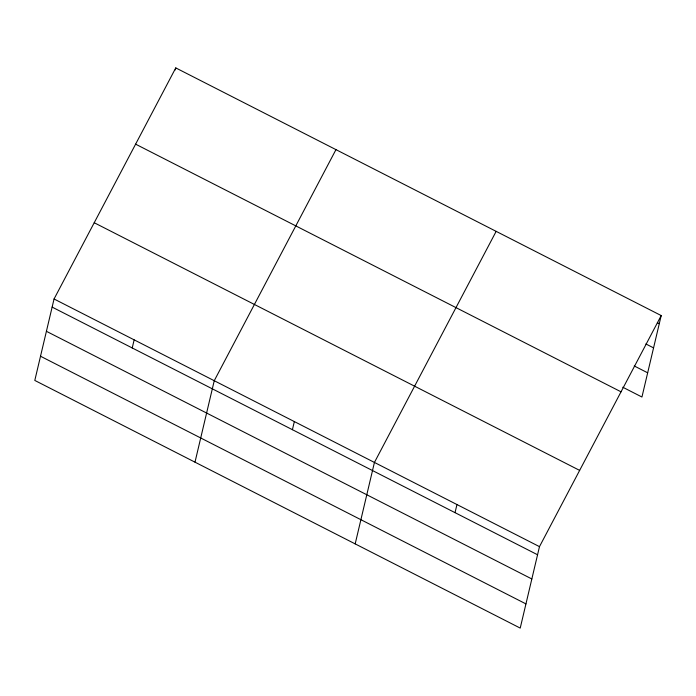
<?xml version="1.0" encoding="UTF-8"?>
<svg xmlns="http://www.w3.org/2000/svg" width="696" height="696" viewBox="0 0 696 696"><rect width="100%" height="100%" fill="white"/><g stroke="black" fill="none" stroke-linecap="round" stroke-linejoin="round"><path stroke-width="1.04" d="M54.053 298.984L34.8 380.434L520.225 628.096L539.478 546.647L661.2 315.566L175.775 67.903L54.053 298.984L539.478 546.647M175.296 69.931L175.775 67.903M132.231 347.965L134.145 339.848M194.993 462.161L214.246 380.712L335.968 149.631M292.416 429.693L294.338 421.576M355.178 543.898L374.431 462.44L496.161 231.359M455.036 512.656L456.95 504.548M661.2 315.566L641.947 397.016L622.755 387.22M657.363 322.7L659.286 323.675M645.888 343.963L653.561 347.878M634.23 365.957L647.663 372.812M135.607 144.159L621.032 391.822M94.221 222.729L579.646 470.392M52.139 307.101L537.556 554.764M46.415 331.305L531.84 578.968M40.525 356.239L525.941 603.902"/></g></svg>
